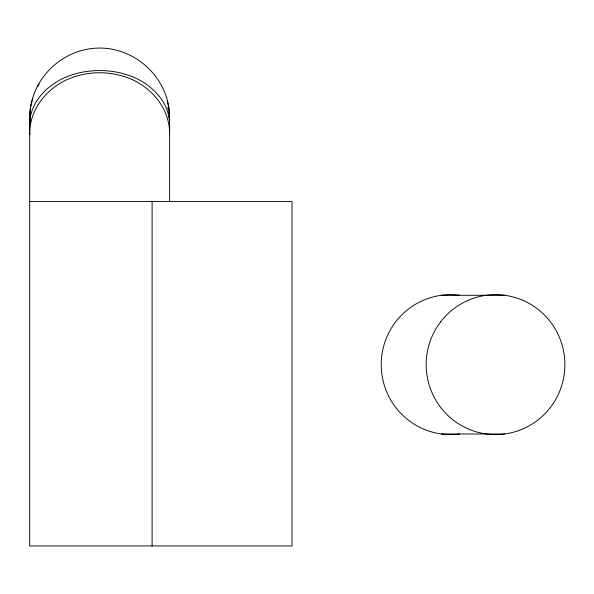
<?xml version="1.0" encoding="UTF-8"?>
<svg xmlns="http://www.w3.org/2000/svg" width="594" height="594" viewBox="0 0 594 594"><rect width="100%" height="100%" fill="white"/><g stroke="black" fill="none" stroke-linecap="round" stroke-linejoin="round"><path stroke-width="0.89" d="M29.7 117.308C29.849 79.522 62.036 48.136 99.658 48.04C137.281 48.136 169.461 79.522 169.617 117.308M29.938 122.438L29.938 118.897M29.7 201.552L292.018 201.552L292.018 545.96L29.7 545.96L29.7 123.441C30.316 102.413 46.339 85.855 64.679 77.643A70.627 54.002 0 0 1 134.63 77.643C152.977 85.855 168.993 102.413 169.617 123.441L169.617 201.552M441.528 295.27L504.588 295.27M441.528 433.984L504.588 433.984M29.7 123.441L30.019 125.267M169.617 132.425C169.149 110.009 154.18 90.63 134.638 80.747A70.627 60.93 0 0 0 64.679 80.754C45.137 90.63 30.168 110.009 29.7 132.425L29.982 134.244M167.827 107.395L168.065 109.162M168.421 111.821L168.659 113.588M169.015 116.246L169.253 118.013M169.617 119.052L169.617 120.671M152.101 201.552L152.101 545.96M29.7 119.052L29.7 120.671M29.722 120.872A69.958 69.958 0 0 1 29.722 117.241M29.797 115.414A69.958 69.958 0 0 1 30.561 108.101M30.873 106.289A69.958 69.958 0 0 1 32.841 98.329M37.756 86.464A69.958 69.958 0 0 1 39.07 84.073M167.233 100.95A69.958 69.958 0 0 1 169.32 112.667M169.468 114.501A69.958 69.958 0 0 1 169.609 118.147M459.637 433.984A69.958 69.357 90 0 1 381.222 364.627A69.958 69.357 90 0 1 459.637 295.27M440.51 322.037A69.958 69.357 90 0 0 486.479 433.984A69.958 69.357 90 0 0 559.615 337.852A69.958 69.357 90 0 0 440.51 322.037"/></g></svg>
